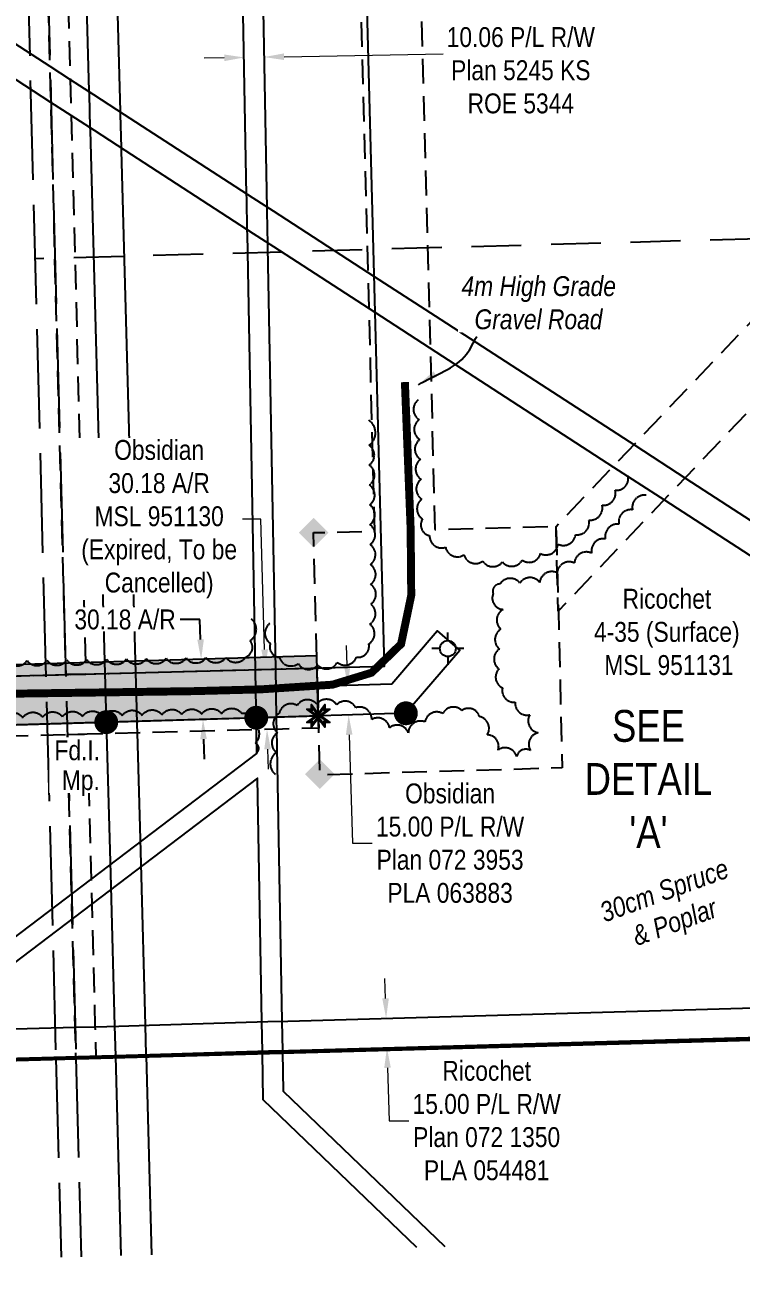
# Model space of a CAD drawing. Extents: x 626891 to 630912, y 5883885 to 5886803.
# Drawn here: x 628949 to 629309, y 5883970 to 5884597 of the extents above; entities that cross this region are included whole.
import ezdxf

# ---------------------------------------------------------------- set-up
doc = ezdxf.new("R2010")
doc.units = 0
doc.header["$LTSCALE"] = 5
doc.header["$PDSIZE"] = 0.5
for name, pattern in [('0', [1, 1, 0]), ('DASHDOT2', [12.7, 6.35, -3.175, 0, -3.175]), ('foc-ACCESSROAD', [3.75, 2.5, -1.25]), ('foc-FLOWLINE', [3.75, 2.5, -1.25]), ('foc-LSD', [8, 5, -3]), ('foc-UNSURVEYED', [12.5, 10, -2.5])]:
    doc.linetypes.add(name, pattern=pattern)
doc.layers.get('Defpoints').update_dxf_attribs({"color": 9})
for name, color, linetype in [('AS-POWER', 104, 'foc-POWER'), ('AS-ROADS', 254, 'Continuous'), ('AS-WILDLIFE', 131, 'DASHDOT2'), ('C-RW', 13, 'Continuous'), ('C-WS', 13, 'foc-ACCESSROAD'), ('DETAIL-T', 7, 'Continuous'), ('F-EZE', 190, 'foc-FLOWLINE'), ('F-RW', 190, 'Continuous'), ('F-WS', 190, 'foc-ACCESSROAD'), ('F-WS-S', 8, 'Continuous'), ('L-MON', 1, 'Continuous'), ('L-MON-T', 1, 'Continuous'), ('L-SECTION-LSD', 7, 'foc-LSD'), ('L-USEC', 7, 'foc-UNSURVEYED'), ('P-PROPOSED', 10, 'Continuous'), ('P-PROPOSED-H', 21, 'Continuous'), ('P-TXT', 4, 'Continuous'), ('T-BUSH', 110, '0'), ('T-BUSH-T', 110, 'Continuous')]:
    doc.layers.add(name, color=color, linetype=linetype)
for name, color, linetype, lineweight in [('C-RW-T', 13, 'Continuous', 9), ('C-WS-T', 13, 'Continuous', 9), ('F-RW-T', 190, 'Continuous', 9), ('F-WS-T', 190, 'Continuous', 9), ('T-TEXT', 48, 'Continuous', 18)]:
    doc.layers.add(name, color=color, linetype=linetype, lineweight=lineweight)
doc.styles.add('80CG', font='ARIALN.TTF', dxfattribs={"height": 10})
doc.styles.add('80L', font='ARIALN.TTF', dxfattribs={"height": 10})
doc.styles.add('foc-LtypeFont', font='ARIALN.TTF', dxfattribs={"height": 7.35})
doc.linetypes.add('foc-POWER', pattern='A,6,-1,["P",foc-LtypeFont,S=0.2,R=0,X=-0.625,Y=-0.75],-1.24,4', length=12.24)
doc.dimstyles.new('Compass 5 000', dxfattribs={"dimscale": 5, "dimtxt": 9, "dimasz": 2, "dimexe": 0.2, "dimexo": 0.0625, "dimgap": 0.5, "dimtad": 0, "dimtih": 1, "dimtoh": 1, "dimzin": 0, "dimdsep": 46, "dimtxsty": '80CG', "dimcen": 0.1, "dimse1": 1, "dimse2": 1, "dimclrd": 256, "dimclrt": 256, "dimaunit": 1, "dimadec": 4, "dimazin": 0, "dimtfac": 0.06, "dimtofl": 0, "dimtmove": 0, "dimatfit": 1, "dimfxl": 0.2, "dimtolj": 1, "dimtzin": 0, "dimlwd": -1, "dimarcsym": 0})

# ---------------------------------------------------------------- blocks, each defined once
blk = doc.blocks.new('fdia')
at = {"color": 255, "const_width": 1}
blk.add_lwpolyline([(-0.5, 0, 1), (0.5, 0, 1)], format="xyb", close=True, dxfattribs=at)
blk = doc.blocks.new('Fdiaa')
blk.add_blockref('fdia', (0, 0))
blk = doc.blocks.new('fdib')
at = {"color": 1, "const_width": 1.6}
blk.add_lwpolyline([(-0.4, 0, 1), (0.4, 0, 1)], format="xyb", close=True, dxfattribs=at)
at = {"color": 1}
blk.add_circle((0, 0), 0.8, dxfattribs=at)
blk = doc.blocks.new('Fdibb')
blk.add_blockref('fdib', (0, 0))
blk = doc.blocks.new('fdicc')
for name in ['Fdibb', 'Fdiaa']:
    blk.add_blockref(name, (0, 0))
blk = doc.blocks.new('FDI')
blk.add_blockref('fdicc', (0, 0))
blk = doc.blocks.new('*D614')
at = {"layer": 'C-RW-T', "transparency": 16777216}
for p, q in [((629049.41, 5884580.25), (629039.41, 5884580.07)), ((629079.46, 5884580.8), (629159.39, 5884582.27))]:
    blk.add_line(p, q, dxfattribs=at)
for points in [[(629049.38, 5884581.92), (629049.44, 5884578.58), (629059.41, 5884580.43)], [(629079.43, 5884582.47), (629079.49, 5884579.14), (629069.46, 5884580.62)]]:
    blk.add_solid(points, dxfattribs=at)
at = {"layer": 'Defpoints', "color": 0, "transparency": 16777216}
for p in [(629069.46, 5884580.62), (629061.98, 5884440.38), (629072.04, 5884440.57)]:
    blk.add_point(p, dxfattribs=at)
at = {"layer": 'C-RW-T', "transparency": 16777216, "insert": (629198.48, 5884582.27), "char_height": 10, "attachment_point": 5, "style": '80CG'}
blk.add_mtext('\\A1;Obsidian\\P10.06 P/L R/W\\PPlan 5245 KS\\PROE 5344', dxfattribs=at)
blk = doc.blocks.new('*D611')
at = {"layer": 'Defpoints', "color": 0, "transparency": 16777216}
for p in [(629113.94, 5884096.85), (629130.77, 5884097.32), (629114.36, 5884081.89)]:
    blk.add_point(p, dxfattribs=at)
at = {"layer": 'F-RW-T', "transparency": 16777216}
for p, q in [((629130.49, 5884107.32), (629130.21, 5884117.31)), ((629131.48, 5884072.37), (629132.23, 5884045.81)), ((629132.23, 5884045.81), (629142.23, 5884045.81))]:
    blk.add_line(p, q, dxfattribs=at)
for points in [[(629132.16, 5884107.37), (629128.83, 5884107.27), (629130.77, 5884097.32)], [(629133.15, 5884072.41), (629129.82, 5884072.32), (629131.2, 5884082.36)]]:
    blk.add_solid(points, dxfattribs=at)
at = {"layer": 'F-RW-T', "transparency": 16777216, "insert": (629181.32, 5884045.81), "char_height": 10, "attachment_point": 5, "style": '80CG'}
blk.add_mtext('\\A1;Ricochet\\P15.00 P/L R/W\\PPlan 072 1350\\PPLA 054481', dxfattribs=at)
blk = doc.blocks.new('GABD')
for p, q in [((0, 0.81), (0, 1.62)), ((-0.81, 0), (-1.62, 0)), ((1.62, 0), (0.81, 0)), ((0, -0.81), (0, -1.62))]:
    blk.add_line(p, q)
blk.add_circle((0, 0), 0.8)
blk = doc.blocks.new('SMONA')
blk.add_hatch(color=255).paths.add_polyline_path([(0, -1.49), (1.49, 0), (0, 1.49), (-1.49, 0)])
blk = doc.blocks.new('SMONAA')
blk.add_blockref('SMONA', (0, 0))
blk = doc.blocks.new('SMONB')
at = {"color": 1}
blk.add_solid([(0, 1.2), (1.2, 0), (-1.2, 0), (0, -1.2)], dxfattribs=at)
blk = doc.blocks.new('SMONBB')
blk.add_blockref('SMONB', (0, 0))
blk = doc.blocks.new('SMONCC')
for name in ['SMONAA', 'SMONBB']:
    blk.add_blockref(name, (0, 0))
blk = doc.blocks.new('FDIBAR')
blk.add_blockref('SMONCC', (0, 0))
blk = doc.blocks.new('TEMP')
h = blk.add_hatch(color=255)
h.dxf.hatch_style = 1
h.paths.add_polyline_path([(0, 0.25), (-0.67, 1.15), (-0.67, 0.67), (-1.15, 0.67), (-0.25, 0), (-1.15, -0.67), (-0.67, -0.67), (-0.67, -1.15), (0, -0.25), (0.67, -1.15), (0.67, -0.67), (1.15, -0.67), (0.25, 0), (1.15, 0.67), (0.67, 0.67), (0.67, 1.15)])
h.paths.add_polyline_path([(0.57, 0.85), (0.57, 0.57), (0.85, 0.57), (0.08, 0), (0.85, -0.57), (0.57, -0.57), (0.57, -0.85), (0, -0.08), (-0.57, -0.85), (-0.57, -0.57), (-0.85, -0.57), (-0.08, 0), (-0.85, 0.57), (-0.57, 0.57), (-0.57, 0.85), (0, 0.08)], flags=16)
h = blk.add_hatch(color=1)
h.dxf.hatch_style = 1
h.paths.add_polyline_path([(0, 0.08), (-0.57, 0.85), (-0.57, 0.57), (-0.85, 0.57), (-0.08, 0), (-0.85, -0.57), (-0.57, -0.57), (-0.57, -0.85), (0, -0.08), (0.57, -0.85), (0.57, -0.57), (0.85, -0.57), (0.08, 0), (0.85, 0.57), (0.57, 0.57), (0.57, 0.85)])
at = {"color": 1}
for p, q in [((-0.08, 0), (0.08, 0)), ((0, 0.08), (0, -0.08))]:
    blk.add_line(p, q, dxfattribs=at)
at = {"color": 255, "flags": 128}
blk.add_lwpolyline([(-0.25, 0), (-1.15, 0.67), (-0.67, 0.67), (-0.67, 1.15), (0, 0.25), (0.67, 1.15), (0.67, 0.67), (1.15, 0.67), (0.25, 0), (1.15, -0.67), (0.67, -0.67), (0.67, -1.15), (0, -0.25), (-0.67, -1.15), (-0.67, -0.67), (-1.15, -0.67)], close=True, dxfattribs=at)
at = {"color": 1, "flags": 128}
blk.add_lwpolyline([(-0.08, 0), (-0.85, 0.57), (-0.57, 0.57), (-0.57, 0.85), (0, 0.08), (0.57, 0.85), (0.57, 0.57), (0.85, 0.57), (0.08, 0), (0.85, -0.57), (0.57, -0.57), (0.57, -0.85), (0, -0.08), (-0.57, -0.85), (-0.57, -0.57), (-0.85, -0.57)], close=True, dxfattribs=at)
blk = doc.blocks.new('*D625')
at = {"layer": 'C-WS-T', "transparency": 16777216}
for p, q in [((629067.77, 5884348.24), (629057.77, 5884348.24)), ((629069.71, 5884282.71), (629067.77, 5884348.24)), ((629071.2, 5884232.57), (629071.49, 5884222.58))]:
    blk.add_line(p, q, dxfattribs=at)
for points in [[(629071.38, 5884282.76), (629068.05, 5884282.66), (629070.01, 5884272.72)], [(629072.86, 5884232.62), (629069.53, 5884232.52), (629070.9, 5884242.57)]]:
    blk.add_solid(points, dxfattribs=at)
at = {"layer": 'Defpoints', "color": 0, "transparency": 16777216}
for p in [(629055.33, 5884272.28), (629056.22, 5884242.13), (629070.9, 5884242.57)]:
    blk.add_point(p, dxfattribs=at)
at = {"layer": 'C-WS-T', "transparency": 16777216, "insert": (629016.71, 5884348.24), "char_height": 10, "attachment_point": 5, "style": '80CG', "bg_fill": 3, "box_fill_scale": 1.1, "bg_fill_color": 256, "bg_fill_true_color": 13158600, "bg_fill_transparency": 0}
blk.add_mtext('\\A1;Obsidian\\P30.18 A/R\\PMSL 951130\\P(Expired, To be \\PCancelled)', dxfattribs=at)
blk = doc.blocks.new('*D636')
at = {"layer": 'Defpoints', "color": 0, "transparency": 16777216}
for p in [(629084.39, 5884279.16), (629037.82, 5884277.79), (629085.28, 5884249.01)]:
    blk.add_point(p, dxfattribs=at)
at = {"layer": 'P-TXT', "transparency": 16777216}
for p, q in [((629037.23, 5884297.78), (629027.23, 5884297.78)), ((629037.53, 5884287.78), (629037.23, 5884297.78)), ((629039.01, 5884237.63), (629039.31, 5884227.64))]:
    blk.add_line(p, q, dxfattribs=at)
for points in [[(629039.19, 5884287.83), (629035.86, 5884287.73), (629037.82, 5884277.79)], [(629040.68, 5884237.68), (629037.35, 5884237.58), (629038.72, 5884247.63)]]:
    blk.add_solid(points, dxfattribs=at)
at = {"layer": 'P-TXT', "transparency": 16777216, "insert": (628999.57, 5884297.78), "char_height": 10, "attachment_point": 5, "style": '80CG', "bg_fill": 3, "box_fill_scale": 1.1, "bg_fill_color": 256, "bg_fill_true_color": 13158600, "bg_fill_transparency": 0}
blk.add_mtext('\\A1;30.18 A/R', dxfattribs=at)
blk = doc.blocks.new('*D649')
at = {"layer": 'C-RW-T', "transparency": 16777216}
for p, q in [((629111.19, 5884274.79), (629110.9, 5884284.79)), ((629112.23, 5884239.81), (629113.84, 5884185.29)), ((629113.84, 5884185.29), (629123.84, 5884185.29))]:
    blk.add_line(p, q, dxfattribs=at)
for points in [[(629112.86, 5884274.84), (629109.53, 5884274.74), (629111.49, 5884264.79)], [(629113.89, 5884239.86), (629110.56, 5884239.76), (629111.93, 5884249.81)]]:
    blk.add_solid(points, dxfattribs=at)
at = {"layer": 'Defpoints', "color": 0, "transparency": 16777216}
for p in [(629126.27, 5884265.23), (629111.93, 5884249.81), (629126.71, 5884250.24)]:
    blk.add_point(p, dxfattribs=at)
at = {"layer": 'C-RW-T', "transparency": 16777216, "insert": (629162.93, 5884185.29), "char_height": 10, "attachment_point": 5, "style": '80CG'}
blk.add_mtext('\\A1;Obsidian\\P15.00 P/L R/W\\PPlan 072 3953\\PPLA 063883', dxfattribs=at)

msp = doc.modelspace()

# ---------------------------------------------------------------- hatches: boundary and pattern name
at = {"layer": 'P-PROPOSED-H'}
h = msp.add_hatch(color=256, dxfattribs=at)
h.dxf.hatch_style = 1
h.paths.add_polyline_path([(628727.099, 5884611.935), (628696.942, 5884610.905), (628703.147, 5884237.693), (629096.701, 5884249.345), (629095.928, 5884279.506), (628732.804, 5884268.754)])

# ---------------------------------------------------------------- linework, layer by layer
at = {"layer": 'AS-POWER', "flags": 128}
msp.add_lwpolyline([(628487.278, 5884263.378), (628536.763, 5884263.377), (628714.633, 5884263.378), (628744.799, 5884264.158), (628938.884, 5884269.266), (629068.145, 5884272.667), (629129.917, 5884274.294), (629111.175, 5884986.345)], dxfattribs=at)
at = {"layer": 'AS-ROADS', "const_width": 4, "flags": 128}
msp.add_lwpolyline([(629140.214, 5884417.2), (629143.102, 5884343.538), (629143.408, 5884309.931), (629138.307, 5884285.497), (629123.464, 5884271.057), (629103.811, 5884265.037), (629067.573, 5884262.676), (629034.239, 5884261.788), (628939.279, 5884260.46), (628838.857, 5884258.622), (628745.968, 5884256.59), (628635.876, 5884253.085), (628546.871, 5884250.888), (628485.153, 5884249.161), (628455.295, 5884250.748), (628429.46, 5884259.346), (628407.937, 5884274.109), (628399.54, 5884281.998), (628392.447, 5884292.516), (628385.968, 5884310.963)], dxfattribs=at)
at = {"layer": 'AS-WILDLIFE', "const_width": 2, "flags": 128}
msp.add_lwpolyline([(628039.209, 5884052.608), (628139.17, 5884055.251), (628902.146, 5884075.428), (628944.69, 5884076.553), (628974.844, 5884077.387), (629769.018, 5884099.365), (629868.98, 5884102.131)], dxfattribs=at)
at = {"layer": 'C-RW'}
for points in [[(628943.106, 5884137.192), (629065.845, 5884230.504), (629065.626, 5884242.389), (629065.548, 5884246.658), (629065.272, 5884261.644), (629065.072, 5884272.576), (629061.041, 5884491.692), (629061.015, 5884493.047), (629060.707, 5884509.794), (629060.682, 5884511.168), (629053.817, 5884884.275)], [(629063.869, 5884884.554), (629070.858, 5884504.548), (629070.883, 5884503.196), (629071.191, 5884486.427), (629071.216, 5884485.092), (629075.12, 5884272.841), (629075.32, 5884261.939), (629075.596, 5884246.951), (629075.676, 5884242.652), (629075.676, 5884242.652), (629078.376, 5884095.834), (629078.65, 5884080.871), (629078.662, 5884080.246), (629068.609, 5884079.969), (629068.598, 5884080.587), (629068.323, 5884095.549), (629066.073, 5884218.045), (628943.43, 5884124.805)], [(628743.752, 5883970.954), (628722.28, 5883983.243), (628718.314, 5884238.441), (628441.469, 5884235.586), (628402.55, 5884298.556), (628415.306, 5884306.439), (628449.776, 5884250.668), (628733.009, 5884253.589), (629133.642, 5884265.45), (629156.463, 5884292.052), (629167.842, 5884282.278), (629140.709, 5884250.658), (629065.515, 5884248.431), (628733.308, 5884238.596), (628737.14, 5883992.037), (628772.58, 5883971.752)], [(629146.23, 5883982.086), (629069.045, 5884056.306), (629068.609, 5884079.969), (629078.662, 5884080.246), (629079.022, 5884060.662), (629160.331, 5883982.477)]]:
    msp.add_lwpolyline(points, dxfattribs=at)
at = {"layer": 'C-WS', "flags": 128}
msp.add_lwpolyline([(628783.849, 5884735.824), (628787.987, 5884614.048), (628735.714, 5884612.229), (628744.799, 5884264.158), (628938.884, 5884269.266), (628939.655, 5884269.286), (628969.81, 5884270.079), (628979.812, 5884270.342), (628991.605, 5884270.653), (629006.836, 5884271.054), (629068.145, 5884272.667), (629078.194, 5884272.932), (629096.085, 5884273.391), (629096.926, 5884243.219), (629078.75, 5884242.743), (629068.7, 5884242.48), (629007.661, 5884240.881), (628992.43, 5884240.482), (628980.601, 5884240.172), (628970.598, 5884239.911), (628940.443, 5884239.121), (628939.688, 5884239.101), (628748.487, 5884234.05), (628738.98, 5884233.8), (628738.484, 5884233.787), (628736.007, 5884233.723), (628721.018, 5884233.326), (628715.421, 5884233.177), (628715.327, 5884236.796), (628714.936, 5884251.793), (628714.633, 5884263.378), (628714.418, 5884271.634), (628705.556, 5884611.199), (628666.134, 5884609.925), (628662.035, 5884731.664), (628783.849, 5884735.824)], close=True, dxfattribs=at)
at = {"layer": 'F-EZE', "flags": 128}
msp.add_lwpolyline([(628961.213, 5884982.28), (628963.839, 5884881.79), (628972, 5884569.401), (628972.475, 5884551.224), (628979.812, 5884270.342), (628969.81, 5884270.079), (628962.292, 5884557.829), (628962.252, 5884559.39), (628961.818, 5884576.004), (628961.776, 5884577.605), (628953.836, 5884881.513), (628951.21, 5884982.009)], dxfattribs=at)
msp.add_lwpolyline([(628984.846, 5884077.663), (628974.844, 5884077.387), (628974.442, 5884092.775), (628973.018, 5884147.302), (628972.694, 5884159.688), (628970.598, 5884239.911), (628980.601, 5884240.172), (628982.508, 5884167.149), (628982.832, 5884154.765), (628984.444, 5884093.056), (628984.835, 5884078.102), (628984.846, 5884077.663)], close=True, dxfattribs=at)
msp.add_lwpolyline([(628984.846, 5884077.663), (628974.844, 5884077.387), (628974.442, 5884092.775), (628973.018, 5884147.302), (628972.694, 5884159.688), (628970.598, 5884239.911), (628980.601, 5884240.172), (628982.508, 5884167.149), (628982.832, 5884154.765), (628984.444, 5884093.056), (628984.835, 5884078.102), (628984.846, 5884077.663)], close=True, dxfattribs=at)
at = {"layer": 'F-RW'}
for points in [[(628988.112, 5884882.517), (628997.116, 5884553.313), (628997.158, 5884551.789), (628997.615, 5884535.084), (628997.655, 5884533.594), (629004.836, 5884271.054), (629005.14, 5884259.945), (629005.55, 5884244.967), (629005.661, 5884240.881), (629007.124, 5884187.384), (629007.463, 5884175.011), (629009.681, 5884093.851), (629010.09, 5884078.887), (629010.103, 5884078.415), (629010.103, 5884078.415), (628994.874, 5884077.995), (628994.862, 5884078.43), (628994.453, 5884093.395), (628992.532, 5884163.659), (628992.193, 5884176.033), (628990.43, 5884240.482), (628990.32, 5884244.522), (628989.911, 5884259.5), (628989.605, 5884270.653), (628982.139, 5884543.659), (628982.097, 5884545.18), (628981.641, 5884561.852), (628981.599, 5884563.408), (628972.882, 5884882.095)], [(629649.699, 5884112.026), (629270.957, 5884357.628), (629245.205, 5884374.329), (629155.945, 5884432.221), (629125.236, 5884452.139), (629074.29, 5884485.183), (629064.115, 5884491.783), (628999.655, 5884533.594), (628984.139, 5884543.659), (628972.475, 5884551.224), (628962.292, 5884557.829), (628931.597, 5884577.735), (628911.095, 5884591.031), (628789.715, 5884741.606)], [(628921.248, 5884602.307), (628931.123, 5884595.905), (628961.818, 5884576.004), (628972, 5884569.401), (628983.641, 5884561.852), (628999.158, 5884551.789), (629063.781, 5884509.885), (629073.957, 5884503.287), (629124.756, 5884470.348), (629155.465, 5884450.436), (629255.732, 5884385.424), (629281.487, 5884368.725), (629676.328, 5884112.769)], [(628698.031, 5883969.688), (628714.849, 5883982.481), (628724.666, 5883989.948), (628739.486, 5884001.218), (628744.457, 5884005), (628754.271, 5884012.464), (628834.704, 5884073.637), (628855.573, 5884089.513), (628881.277, 5884090.185), (628898.483, 5884090.635), (628944.289, 5884091.925), (628974.442, 5884092.775), (628984.444, 5884093.056), (628996.453, 5884093.395), (629011.681, 5884093.851), (629071.397, 5884095.641), (629081.45, 5884095.925), (629649.699, 5884112.026)], [(629650.397, 5884097.059), (629081.724, 5884080.962), (629071.672, 5884080.678), (629012.09, 5884078.887), (628996.862, 5884078.43), (628984.835, 5884078.102), (628974.844, 5884077.387), (628944.69, 5884076.553), (628899.025, 5884075.761), (628878.132, 5884075.163), (628860.87, 5884074.671), (628860.405, 5884074.318), (628817.854, 5884041.967), (628754.753, 5883993.992), (628745.502, 5883986.959), (628744.939, 5883986.531), (628732.525, 5883977.093), (628723.721, 5883970.399)], [(628997.608, 5883977.979), (628994.874, 5884077.995), (629010.103, 5884078.415), (629012.837, 5883978.401)]]:
    msp.add_lwpolyline(points, dxfattribs=at)
at = {"layer": 'F-WS', "flags": 128}
for points in [[(629153.019, 5884430.05), (629155.308, 5884343.088), (629216.217, 5884344.69), (629217.34, 5884302.03), (629219.292, 5884223.179), (629097.547, 5884219.604), (629094.339, 5884341.482), (629125.144, 5884342.293), (629122.31, 5884449.968), (629122.277, 5884451.21), (629121.83, 5884468.177), (629121.797, 5884469.426), (629110.837, 5884885.872), (629140.999, 5884886.71), (629152.508, 5884449.447), (629152.539, 5884448.265), (629152.988, 5884431.231), (629153.019, 5884430.05)], [(629610.782, 5884759.674), (629613.99, 5884637.796), (629534.772, 5884635.711), (629217.272, 5884301.987), (629216.179, 5884344.606), (629492.113, 5884634.587), (629488.904, 5884756.465), (629610.782, 5884759.674)]]:
    msp.add_lwpolyline(points, close=True, dxfattribs=at)
at = {"layer": 'L-SECTION-LSD'}
msp.add_line((629758.485, 5884501.463), (628954.297, 5884479.139), dxfattribs=at)
at = {"layer": 'L-USEC', "flags": 128}
for points in [[(628943.793, 5884881.201), (628964.8, 5884077.078)], [(628953.853, 5884881.464), (628974.86, 5884077.341)], [(628964.8, 5884077.109), (629769.018, 5884099.365)], [(628974.86, 5884077.341), (628977.468, 5883977.422)], [(628964.8, 5884077.078), (628967.409, 5883977.143)]]:
    msp.add_lwpolyline(points, dxfattribs=at)
at = {"layer": 'T-BUSH', "flags": 128}
for points in [[(628692.705, 5884704.627, 0.5205671), (628695.112, 5884694.924, 0.5205671), (628699.828, 5884697.572, 0.5205671), (628706.782, 5884704.239, 0.5205671), (628714.751, 5884710.274, 0.5205671), (628724.313, 5884709.846, 0.5205671), (628734.174, 5884708.204, 0.5205671), (628743.773, 5884706.165, 0.5205671), (628749.152, 5884697.739, 0.5205671), (628754.53, 5884689.313, 0.5205671), (628754.728, 5884679.551, 0.5205671), (628754.093, 5884669.574, 0.5205671), (628751.881, 5884660.172, 0.5205671), (628745.949, 5884652.126, 0.5205671), (628739.745, 5884644.298, 0.5205671), (628733.165, 5884636.771, 0.5205671), (628725.854, 5884630.082, 0.5205671), (628721.09, 5884622.389, 0.5205671), (628721.156, 5884612.4, 0.5205671), (628721.34, 5884602.405, 0.5205671), (628721.524, 5884592.41, 0.5205671), (628721.708, 5884582.415, 0.5205671), (628721.891, 5884572.42, 0.5205671), (628722.075, 5884562.424, 0.5205671), (628722.259, 5884552.429, 0.5205671), (628722.442, 5884542.434, 0.5205671), (628722.626, 5884532.439, 0.5205671), (628722.81, 5884522.444, 0.5205671), (628722.993, 5884512.449, 0.5205671), (628723.177, 5884502.454, 0.5205671), (628723.361, 5884492.459, 0.5205671), (628723.544, 5884482.464, 0.5205671), (628723.728, 5884472.469, 0.5205671), (628723.912, 5884462.474, 0.5205671), (628724.095, 5884452.479, 0.5205671), (628724.279, 5884442.484, 0.5205671), (628724.463, 5884432.489, 0.5205671), (628724.647, 5884422.494, 0.5205671), (628724.83, 5884412.499, 0.5205671), (628725.014, 5884402.504, 0.5205671), (628725.198, 5884392.509, 0.5205671), (628725.381, 5884382.514, 0.5205671), (628725.565, 5884372.519, 0.5205671), (628733.005, 5884369.595, 0.5205671), (628733.36, 5884359.605, 0.5205671), (628733.715, 5884349.615, 0.5205671), (628734.071, 5884339.624, 0.5205671), (628734.426, 5884329.634, 0.5205671), (628734.782, 5884319.643, 0.5205671), (628735.137, 5884309.653, 0.5205671), (628735.492, 5884299.663, 0.5205671), (628735.848, 5884289.672, 0.5205671), (628736.203, 5884279.682, 0.5205671), (628740.381, 5884273.718, 0.5205671), (628750.377, 5884273.882, 0.5205671), (628760.372, 5884274.045, 0.5205671), (628770.367, 5884274.209, 0.5205671), (628780.363, 5884274.372, 0.5205671), (628790.358, 5884274.536, 0.5205671), (628800.354, 5884274.7, 0.5205671), (628810.349, 5884274.863, 0.5205671), (628820.344, 5884275.027, 0.5205671), (628830.34, 5884275.191, 0.5205671), (628840.335, 5884275.354, 0.5205671), (628850.33, 5884275.518, 0.5205671), (628860.326, 5884275.681, 0.5205671), (628870.321, 5884275.845, 0.5205671), (628880.317, 5884276.009, 0.5205671), (628890.312, 5884276.172, 0.5205671), (628900.307, 5884276.336, 0.5205671), (628910.303, 5884276.5, 0.5205671), (628920.298, 5884276.663, 0.5205671), (628930.294, 5884276.827, 0.5205671), (628940.289, 5884276.99, 0.5205671), (628950.284, 5884277.154, 0.5205671), (628960.28, 5884277.318, 0.5205671), (628970.275, 5884277.481, 0.5205671), (628980.27, 5884277.645, 0.5205671), (628990.266, 5884277.808, 0.5205671), (629000.261, 5884277.972, 0.5205671), (629010.257, 5884278.136, 0.5205671), (629020.252, 5884278.299, 0.5205671), (629030.247, 5884278.463, 0.5205671), (629040.243, 5884278.627, 0.5205671), (629050.238, 5884278.79, 0.5205671), (629060.234, 5884278.954, 0.5205671), (629062.431, 5884287.214, 0.5205671), (629063.014, 5884298.036, 0.5205671)], [(629146.955, 5884408.295, 0.5205671), (629147.306, 5884398.305, 0.5205671), (629147.657, 5884388.314, 0.5205671), (629148.008, 5884378.323, 0.5205671), (629148.359, 5884368.333, 0.5205671), (629148.71, 5884358.342, 0.5205671), (629149.061, 5884348.352, 0.5205671), (629152.6, 5884339.974, 0.5205671), (629160.658, 5884334.141, 0.5205671), (629169.882, 5884330.288, 0.5205671), (629179.354, 5884327.19, 0.5205671), (629189.208, 5884326.735, 0.5205671), (629199.162, 5884327.652, 0.5205671), (629208.392, 5884330.975, 0.5205671), (629217.196, 5884335.709, 0.5205671), (629226.001, 5884340.444, 0.5205671), (629232.717, 5884347.811, 0.5205671), (629239.33, 5884355.307, 0.5205671), (629245.943, 5884362.804, 0.5205671), (629252.305, 5884370.016, 0.5205671)], [(629072.267, 5884295.79, 0.5205671), (629072.679, 5884285.802, 0.5205671), (629077.135, 5884278.837, 0.5205671), (629086.598, 5884275.615, 0.5205671), (629096.321, 5884274.914, 0.5205671), (629106.217, 5884276.268, 0.5205671), (629115.868, 5884278.876, 0.5205671), (629122.114, 5884285.535, 0.5205671), (629122.605, 5884295.519, 0.5205671), (629123.096, 5884305.504, 0.5205671), (629123.015, 5884315.499, 0.5205671), (629122.878, 5884325.495, 0.5205671), (629122.749, 5884335.49, 0.5205671), (629122.622, 5884345.486, 0.5205671), (629122.51, 5884355.482, 0.5205671), (629122.41, 5884365.479, 0.5205671), (629122.309, 5884375.475, 0.5205671), (629122.209, 5884385.471, 0.5205671), (629122.083, 5884398.017, 0.5205671)], [(629261.457, 5884360.3, 0.5205671), (629254.633, 5884352.995, 0.5205671), (629247.809, 5884345.69, 0.5205671), (629240.985, 5884338.384, 0.5205671), (629234.082, 5884331.179, 0.5205671), (629225.392, 5884326.238, 0.5205671), (629216.701, 5884321.297, 0.5205671), (629207.985, 5884316.449, 0.5205671), (629197.993, 5884316.146, 0.5205671), (629188.008, 5884315.668, 0.5205671), (629184.568, 5884310.782, 0.5205671), (629189.608, 5884302.866, 0.5205671), (629188.447, 5884292.937, 0.5205671), (629187.719, 5884282.978, 0.5205671), (629187.506, 5884272.983, 0.5205671), (629189.295, 5884263.458, 0.5205671), (629195.672, 5884256.222, 0.5205671), (629202.985, 5884249.906, 0.5205671), (629207.218, 5884240.85, 0.5205671), (629203.334, 5884231.947, 0.5205671), (629196.448, 5884228.87, 0.5205671), (629187.018, 5884232.189, 0.5205671), (629181.609, 5884239.801, 0.5205671), (629177.677, 5884248.992, 0.5205671), (629168.834, 5884252.04, 0.5205671), (629159.316, 5884250.487, 0.5205671), (629150.27, 5884246.345, 0.5205671), (629141.927, 5884240.838, 0.5205671), (629132.516, 5884243.334, 0.5205671), (629123.589, 5884247.57, 0.5205671), (629115.507, 5884253.453, 0.5205671), (629105.926, 5884254.944, 0.5205671), (629095.933, 5884255.231, 0.5205671), (629086.004, 5884254.563, 0.5205671), (629077.07, 5884250.635, 0.5205671), (629076.192, 5884240.851, 0.5205671), (629075.672, 5884230.868, 0.5205671), (629075.104, 5884219.971, 0.5205671)], [(628818.221, 5884067.663, -0.5205671), (628810.007, 5884061.965, -0.5205671), (628801.793, 5884056.267, -0.5205671), (628793.579, 5884050.569, -0.5205671), (628785.365, 5884044.871, -0.5205671), (628777.151, 5884039.174, -0.5205671), (628768.937, 5884033.476, -0.5205671), (628760.723, 5884027.778, -0.5205671), (628752.509, 5884022.08, -0.5205671), (628748.417, 5884028.27, -0.5205671), (628747.92, 5884038.254, -0.5205671), (628747.423, 5884048.238, -0.5205671), (628746.926, 5884058.223, -0.5205671), (628746.618, 5884068.215, -0.5205671), (628746.335, 5884078.207, -0.5205671), (628746.053, 5884088.2, -0.5205671), (628745.77, 5884098.193, -0.5205671), (628745.487, 5884108.185, -0.5205671), (628745.204, 5884118.178, -0.5205671), (628744.922, 5884128.171, -0.5205671), (628744.639, 5884138.164, -0.5205671), (628744.356, 5884148.156, -0.5205671), (628744.073, 5884158.149, -0.5205671), (628743.791, 5884168.142, -0.5205671), (628743.508, 5884178.135, -0.5205671), (628743.225, 5884188.127, -0.5205671), (628742.942, 5884198.12, -0.5205671), (628742.66, 5884208.113, -0.5205671), (628742.377, 5884218.105, -0.5205671), (628742.094, 5884228.098, -0.5205671), (628743.157, 5884237.914, -0.5205671), (628748.259, 5884244.545, -0.5205671), (628758.254, 5884244.742, -0.5205671), (628768.249, 5884244.939, -0.5205671), (628778.243, 5884245.136, -0.5205671), (628788.238, 5884245.332, -0.5205671), (628798.233, 5884245.529, -0.5205671), (628808.228, 5884245.726, -0.5205671), (628818.222, 5884245.923, -0.5205671), (628828.217, 5884246.12, -0.5205671), (628838.212, 5884246.317, -0.5205671), (628848.207, 5884246.514, -0.5205671), (628858.202, 5884246.71, -0.5205671), (628868.196, 5884246.907, -0.5205671), (628878.191, 5884247.104, -0.5205671), (628888.186, 5884247.301, -0.5205671), (628898.181, 5884247.498, -0.5205671), (628908.176, 5884247.695, -0.5205671), (628918.17, 5884247.892, -0.5205671), (628928.165, 5884248.088, -0.5205671), (628938.16, 5884248.285, -0.5205671), (628948.155, 5884248.482, -0.5205671), (628958.149, 5884248.679, -0.5205671), (628968.144, 5884248.876, -0.5205671), (628978.139, 5884249.073, -0.5205671), (628988.134, 5884249.27, -0.5205671), (628998.129, 5884249.467, -0.5205671), (629008.123, 5884249.663, -0.5205671), (629018.118, 5884249.86, -0.5205671), (629028.113, 5884250.057, -0.5205671), (629038.108, 5884250.254, -0.5205671), (629048.103, 5884250.451, -0.5205671), (629058.097, 5884250.648, -0.5205671), (629063.647, 5884245.68, -0.5205671), (629064.941, 5884235.768, -0.5205671), (629065.602, 5884230.703, -0.5205671)]]:
    msp.add_lwpolyline(points, format="xyb", dxfattribs=at)

# ---------------------------------------------------------------- block references
at = {"layer": 'F-WS-S', "xscale": 4.999999999999973, "yscale": 4.999999999999973, "zscale": 4.999999999999973}
msp.add_blockref('GABD', (629161.801, 5884283.172), dxfattribs=at)
at = {"layer": 'L-MON', "color": 5, "xscale": 4.999999999999977, "yscale": 4.999999999999977, "zscale": 4.999999999999977}
for p in [(629094.339, 5884341.482), (629097.452, 5884220.055)]:
    msp.add_blockref('FDIBAR', p, dxfattribs=at)
at = {"layer": 'L-MON', "color": 2, "xscale": 4.998361549999995, "yscale": 4.998361549999995, "zscale": 4.998361549999995}
msp.add_blockref('TEMP', (629096.701, 5884249.345), dxfattribs=at)
at = {"layer": 'L-MON', "xscale": 4.999999999999964, "yscale": 4.999999999999964, "zscale": 4.999999999999964}
msp.add_blockref('FDI', (629140.709, 5884250.658), dxfattribs=at)

# ---------------------------------------------------------------- texts
at = {"layer": 'F-WS-T', "insert": (629235.145, 5884313.256), "char_height": 10, "attachment_point": 1, "style": '80L'}
msp.add_mtext_dynamic_manual_height_columns('\\pi14.48899;Ricochet\\P\\pi0.1029;4-35 (Surface)\\P\\pi5.30413;MSL 951131', width=72.60008, gutter_width=49.984, heights=[0], dxfattribs=at)

# ---------------------------------------------------------------- dimensions: what is measured, and where the dimension line sits
at = {"layer": 'C-RW-T'}
for base, p1, p2, angle, text, picture, middle in [((629069.459, 5884580.619), (629061.985, 5884440.38), (629072.035, 5884440.565), 1.053665, 'Obsidian\\P10.06 P/L R/W\\PPlan 5245 KS\\PROE 5344', '*D614', (629198.478, 5884582.274)), ((629111.931, 5884249.806), (629126.268, 5884265.232), (629126.712, 5884250.243), 271.696417, 'Obsidian\\P15.00 P/L R/W\\PPlan 072 3953\\PPLA 063883', '*D649', (629162.928, 5884185.287))]:
    dim = msp.add_linear_dim(base=base, p1=p1, p2=p2, angle=angle, text=text, dimstyle='Compass 5 000', dxfattribs=at)
    dim.commit()
    dim.dimension.update_dxf_attribs({"geometry": picture, "text_midpoint": middle, "dimtype": 161})
at = {"layer": 'F-RW-T'}
dim = msp.add_linear_dim(base=(629130.775, 5884097.323), p1=(629114.36, 5884081.886), p2=(629113.936, 5884096.846), angle=91.62293, text='Ricochet\\P15.00 P/L R/W\\PPlan 072 1350\\PPLA 054481', dimstyle='Compass 5 000', dxfattribs=at)
dim.commit()
dim.dimension.update_dxf_attribs({"geometry": '*D611', "text_midpoint": (629181.32, 5884045.814), "dimtype": 161})

# ---------------------------------------------------------------- next in the draw order: texts
at = {"layer": 'DETAIL-T', "color": 3, "insert": (629262.628, 5884217.646), "char_height": 15.9948, "width": 63.61527, "attachment_point": 5, "style": '80CG', "bg_fill": 2}
msp.add_mtext("SEE\\PDETAIL\\P'A'", dxfattribs=at)
at = {"layer": 'L-MON-T', "insert": (628963.035, 5884237.049), "char_height": 9.99248, "attachment_point": 1, "line_spacing_factor": 0.900382, "style": '80L', "bg_fill": 3, "box_fill_scale": 1.15, "bg_fill_color": 256, "bg_fill_true_color": 256, "bg_fill_transparency": 0}
msp.add_mtext_dynamic_manual_height_columns('\\pi1.061;Fd.I.\\P\\pi4.7758;Mp.', width=22.02748, gutter_width=50.005, heights=[0], dxfattribs=at)
at = {"layer": 'T-TEXT', "linetype": 'Continuous', "insert": (629168.365, 5884470.437), "char_height": 9.99708, "attachment_point": 1, "style": '80L', "bg_fill": 3, "box_fill_scale": 1.15, "bg_fill_color": 256, "bg_fill_true_color": 256, "bg_fill_transparency": 0}
msp.add_mtext_dynamic_manual_height_columns('\\pi0.29983;{\\fArial Narrow|b0|i1|c0|p34;4m High Grade \\P\\pi6.85318;Gravel Road}', width=77.44628, gutter_width=49.954, heights=[0], dxfattribs=at)

# ---------------------------------------------------------------- next in the draw order: linework, layer by layer
at = {"layer": 'P-PROPOSED', "flags": 128}
msp.add_lwpolyline([(628727.099, 5884611.935), (628696.942, 5884610.905), (628703.147, 5884237.693), (629096.701, 5884249.345), (629095.928, 5884279.506), (628732.804, 5884268.754)], close=True, dxfattribs=at)

# ---------------------------------------------------------------- next in the draw order: texts
at = {"layer": 'T-BUSH-T', "insert": (629236.778, 5884154.665), "char_height": 9.99672, "attachment_point": 1, "rotation": 20, "style": '80L'}
msp.add_mtext_dynamic_manual_height_columns('\\pi0.36366;{\\fArial Narrow|b0|i1|c0|p34;30cm Spruce\\P\\pi11.63554;& Poplar}', width=67.28804, gutter_width=49.984, heights=[0], dxfattribs=at)

# ---------------------------------------------------------------- next in the draw order: leaders
at = {"layer": 'T-TEXT', "path_type": 1}
msp.add_leader([(629147.052, 5884415.856), (629171.174, 5884431.175), (629176.402, 5884440.2)], dimstyle='Compass 5 000', override={"dimgap": 0.5, "dimtad": 0}, dxfattribs=at)

# ---------------------------------------------------------------- next in the draw order: dimensions: what is measured, and where the dimension line sits
at = {"layer": 'C-WS-T', "color": 5}
dim = msp.add_linear_dim(base=(629070.901, 5884242.569), p1=(629055.329, 5884272.281), p2=(629056.222, 5884242.135), angle=271.695872, text='Obsidian\\P30.18 A/R\\PMSL 951130\\P(Expired, To be \\PCancelled)', dimstyle='Compass 5 000', override={"dimtfill": 1}, dxfattribs=at)
dim.commit()
dim.dimension.update_dxf_attribs({"geometry": '*D625', "text_midpoint": (629016.705, 5884348.241), "dimtype": 161})

# ---------------------------------------------------------------- next in the draw order: dimensions: what is measured, and where the dimension line sits
at = {"layer": 'P-TXT'}
dim = msp.add_linear_dim(base=(629037.825, 5884277.785), p1=(629085.283, 5884249.007), p2=(629084.39, 5884279.164), angle=91.695872, text='30.18 A/R', dimstyle='Compass 5 000', override={"dimtfill": 1}, dxfattribs=at)
dim.commit()
dim.dimension.update_dxf_attribs({"geometry": '*D636', "text_midpoint": (628999.566, 5884297.777), "dimtype": 161})

# ---------------------------------------------------------------- next in the draw order: block references
at = {"layer": 'L-MON', "xscale": 4.999999999999964, "yscale": 4.999999999999964, "zscale": 4.999999999999964}
for p in [(629065.515, 5884248.431), (628990.123, 5884246.183)]:
    msp.add_blockref('FDI', p, dxfattribs=at)

doc.saveas('drawing.dxf')
